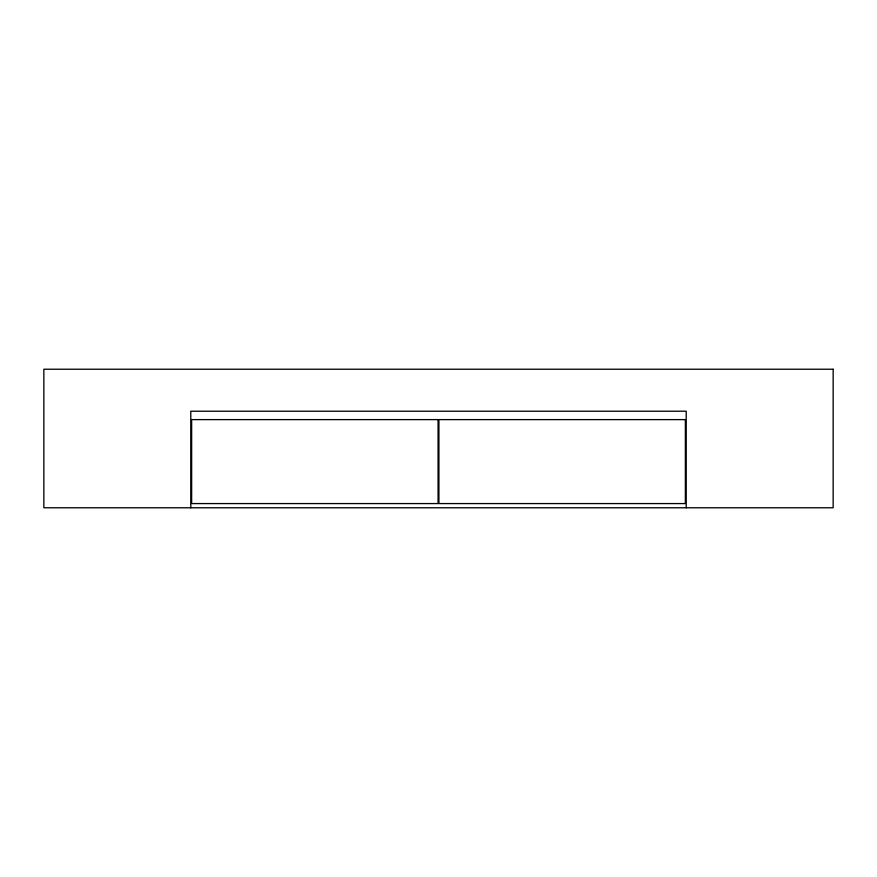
<?xml version="1.0" encoding="UTF-8"?>
<svg xmlns="http://www.w3.org/2000/svg" width="877" height="877" viewBox="0 0 877 877"><rect width="100%" height="100%" fill="white"/><g stroke="black" fill="none" stroke-linecap="round" stroke-linejoin="round"><path stroke-width="1.32" d="M686.209 507.772L686.209 411.214L190.791 411.214L190.791 507.772M833.15 369.228L43.85 369.228L43.85 507.772L833.15 507.772L833.15 369.228M438.083 419.612L191.635 419.612L191.635 503.573L438.083 503.573L438.083 419.612M685.365 419.612L438.917 419.612L438.917 503.573L685.365 503.573L685.365 419.612"/></g></svg>
